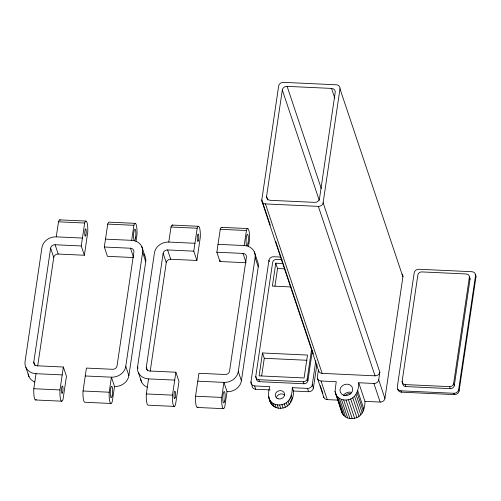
<?xml version="1.0" encoding="UTF-8"?>
<svg xmlns="http://www.w3.org/2000/svg" width="501" height="501" viewBox="0 0 501 501"><rect width="100%" height="100%" fill="white"/><g stroke="black" fill="none" stroke-linecap="round" stroke-linejoin="round"><path stroke-width="0.75" d="M315.824 360.764L312.273 384.768A4.309 3.764 -18.5 0 1 307.495 388.388L292.302 387.686L293.417 391.012C293.987 400.092 288.47 409.599 278.362 408.183C268.549 406.831 267.121 394.3 269.801 386.647L254.608 385.945A4.309 3.764 -18.5 0 1 250.951 381.937L268.937 260.363A4.309 3.764 -18.5 0 1 273.721 256.744L280.554 257.057M270.227 225.081L261.81 199.918L278.669 85.978A4.309 3.764 -18.5 0 1 283.447 82.358L336.334 84.801A4.309 3.764 -18.5 0 1 339.991 88.815L323.132 202.755L379.833 372.205L378.7 379.839A4.309 3.764 -18.5 0 1 373.915 383.459L358.729 382.751L364.953 401.364C365.029 408.328 362.405 416.807 354.62 418.31C349.579 419.587 343.454 417.295 341.682 412.135L335.031 391.469L336.227 381.712L321.035 381.01A4.309 3.764 -18.5 0 1 317.377 377.002L318.398 370.133M82.427 238.069L56.262 236.86A12.926 11.285 -18.5 0 0 41.915 247.719L25.056 361.659A12.926 11.285 -18.5 0 0 36.022 373.69L33.78 389.001A11.492 2.273 -87.4 0 0 36.266 399.472M63.351 367.014L59.938 390.21A11.492 2.273 -87.4 0 0 63.02 399.416L66.464 376.32L63.351 367.014L37.187 365.805A4.021 3.513 -18.5 0 1 33.78 362.066L50.632 248.12A4.021 3.513 -18.5 0 1 55.097 244.745L81.256 245.953L84.368 255.253L58.21 254.045A4.021 3.513 -18.5 0 0 53.745 257.426L37.688 365.98M135.126 223.352L108.968 222.143A11.492 2.273 -87.4 0 0 107.765 223.922L104.327 247.018L130.485 248.227A4.021 3.513 -18.5 0 1 133.899 251.972L117.04 365.912A4.021 3.513 -18.5 0 1 112.575 369.293L86.416 368.085L83.009 391.275A11.492 2.273 -87.4 0 0 84.888 402.259L111.047 403.474M105.492 239.134L131.65 240.342A12.926 11.285 -18.5 0 1 142.616 252.372L125.764 366.319A12.926 11.285 -18.5 0 1 111.41 377.178L109.168 392.483A11.492 2.273 -87.4 0 0 112.249 401.696L114.522 386.484L111.41 377.178L85.251 375.969M194.945 243.273L168.781 242.058A12.926 11.285 -18.5 0 0 154.433 252.924L137.575 366.864A12.926 11.285 -18.5 0 0 148.54 378.894L146.298 394.206A11.492 2.273 -87.4 0 0 148.177 405.19L174.335 406.399M175.87 372.218L172.457 395.414A11.492 2.273 -87.4 0 0 175.538 404.62L178.982 381.524L175.87 372.218L149.705 371.009A4.021 3.513 -18.5 0 1 146.298 367.271L163.151 253.324A4.021 3.513 -18.5 0 1 167.616 249.943L193.774 251.158L196.887 260.457L170.728 259.249A4.021 3.513 -18.5 0 0 166.263 262.624L150.206 371.185M222.062 227.611A11.492 2.273 -87.4 0 0 220.283 229.126L216.845 252.222L243.004 253.431A4.021 3.513 -18.5 0 1 246.417 257.176L229.558 371.116A4.021 3.513 -18.5 0 1 225.093 374.498L198.935 373.289L195.528 396.479A11.492 2.273 -87.4 0 0 198.014 406.95M218.01 244.338L244.169 245.546A12.926 11.285 -18.5 0 1 255.134 257.577L238.282 371.523A12.926 11.285 -18.5 0 1 223.928 382.382L221.686 397.688A11.492 2.273 -87.4 0 0 224.767 406.9L227.041 391.682L223.928 382.382L197.77 381.173M56.262 236.86L58.536 221.642A11.492 2.273 -87.4 0 1 60.32 220.133M81.256 245.953L84.7 222.857A11.492 2.273 -87.4 0 1 87.781 232.063L84.368 255.253M131.65 240.342L133.924 225.131A11.492 2.273 -87.4 0 1 137.005 234.336L135.99 241.376M114.522 386.484A12.926 11.285 -18.5 0 0 128.876 375.618L145.728 261.679A12.926 11.285 -18.5 0 0 144.144 254.589M168.781 242.058L171.054 226.847A11.492 2.273 -87.4 0 1 172.839 225.337M193.774 251.158L197.219 228.055A11.492 2.273 -87.4 0 1 200.3 237.267L196.887 260.457M246.116 262.737L219.958 261.522L220.164 260.094M244.169 245.546L246.442 230.335A11.492 2.273 -87.4 0 1 249.523 239.541L248.509 246.58M266.595 196.298L282.32 89.986A4.309 3.764 -18.5 0 1 287.104 86.366L331.549 88.42A4.309 3.764 -18.5 0 1 335.207 92.434L319.475 198.747A4.309 3.764 -18.5 0 1 314.697 202.366L270.252 200.312A4.309 3.764 -18.5 0 1 266.595 196.298L267.835 200.012M227.041 391.682A12.926 11.285 -18.5 0 0 241.394 380.823L258.247 266.883A12.926 11.285 -18.5 0 0 257.395 261.077L254.283 251.778M256.218 377.685L255.773 376.351L272.632 262.411A3.588 3.138 -18.5 0 1 276.615 259.393L282.076 259.643M262.486 352.98L259.105 375.869L304.107 377.948L307.495 355.059L262.486 352.98L264.265 358.29L261.672 375.844M282.752 263.52L275.769 263.194L272.381 286.084L291.006 286.948M274.955 286.058L277.548 268.511L275.769 263.194M269.031 398.458C270.803 403.624 276.928 405.916 281.969 404.633C289.753 403.136 292.377 394.656 292.302 387.686M256.443 378.349A3.588 3.138 -18.5 0 0 259.487 381.687L303.932 383.747A3.588 3.138 -18.5 0 0 307.915 380.729L307.251 378.731L311.691 348.709M307.915 380.729L312.361 350.7M293.417 391.012L308.603 391.713A4.309 3.764 -18.5 0 0 313.388 388.093L316.939 364.089M335.457 393.529C337.229 398.69 343.354 400.982 348.395 399.698C356.18 398.201 358.804 389.722 358.729 382.751M364.953 401.364L380.146 402.065A4.309 3.764 -18.5 0 0 384.925 398.445L402.91 276.871A4.309 3.764 -18.5 0 0 402.078 274.116M402.591 382.57L402.146 381.242L417.872 274.93A3.588 3.138 -18.5 0 1 421.861 271.911L466.306 273.972A3.588 3.138 -18.5 0 1 469.349 277.31L470.013 279.308L454.288 385.62A3.588 3.138 -18.5 0 1 450.305 388.632L405.86 386.578A3.588 3.138 -18.5 0 1 402.81 383.24M454.288 385.62L453.624 383.622L469.349 277.31M459.091 390.993L458.647 389.659L475.505 275.719A4.309 3.764 -18.5 0 0 471.848 271.705L418.961 269.262A4.309 3.764 -18.5 0 0 414.183 272.882L397.324 386.822A4.309 3.764 -18.5 0 0 400.982 390.836L401.426 392.164L454.307 394.613A4.309 3.764 -18.5 0 0 459.091 390.993L475.95 277.047A4.309 3.764 -18.5 0 0 475.111 274.291M261.81 199.918A4.309 3.764 -18.5 0 0 265.467 203.932L318.348 206.374A4.309 3.764 -18.5 0 0 323.132 202.755M59.738 219.864L85.896 221.079M172.256 225.068L198.421 226.283M221.486 227.348L247.644 228.556M58.485 221.818L84.65 223.026M107.715 224.091L133.873 225.306M171.004 227.022L197.169 228.231M220.233 229.295L246.392 230.51M277.548 268.511L284.53 268.837M264.265 358.29L306.944 360.269M318.504 370.364A4.309 3.764 -18.5 0 0 322.162 373.383L375.049 375.825A4.309 3.764 -18.5 0 0 379.833 372.205M402.146 381.242A3.588 3.138 -18.5 0 0 405.19 384.586L449.635 386.64A3.588 3.138 -18.5 0 0 453.624 383.622M255.773 376.351A3.588 3.138 -18.5 0 0 258.817 379.695L303.262 381.749A3.588 3.138 -18.5 0 0 307.251 378.731M36.022 373.69L62.18 374.898M148.54 378.894L174.699 380.102M400.982 390.836L453.862 393.279A4.309 3.764 -18.5 0 0 458.647 389.659M252.066 385.256A4.309 3.764 -18.5 0 0 255.723 389.264L270.152 389.935M323.602 396.604A4.309 3.764 -18.5 0 0 327.259 399.616L337.893 400.111M33.799 388.732L59.957 389.941M83.022 391.005L109.187 392.22M146.317 393.936L172.476 395.145M195.54 396.21L221.705 397.418M35.659 399.986L61.817 401.195M197.407 407.463L223.565 408.672M475.505 275.719L475.95 277.047M453.862 393.279L454.307 394.613M449.635 386.64L450.305 388.632M339.991 88.815L402.91 276.871M331.549 88.42L334.768 98.046M405.19 384.586L405.86 386.578M287.104 86.366L321.291 188.539M282.32 89.986L319.231 200.306M378.7 379.839L384.925 398.445M318.348 206.374L375.049 375.825M373.915 383.459L380.146 402.065M357.601 390.385L363.826 408.991M357.038 392.49L363.269 411.096M356.017 394.475L362.242 413.087M354.564 396.266L360.789 414.872M352.76 397.775L358.985 416.381M350.669 398.934L356.894 417.54M348.395 399.698L354.62 418.31M346.028 400.036L352.253 418.642M343.673 399.93L349.898 418.535M341.438 399.378L347.663 417.984M339.421 398.414L345.646 417.02M337.699 397.074L343.924 415.686M335.031 391.469L342.584 414.033M265.467 203.932L322.162 373.383M275.675 241.357L313.307 353.831M262.092 201.853L318.793 371.304M321.035 381.01L327.259 399.616M320.252 385.588L322.888 393.46M317.665 378.938L323.89 397.543M312.273 384.768L313.388 388.093M268.937 260.363L269.381 261.691M307.495 388.388L308.603 391.713M303.262 381.749L303.932 383.747M255.134 257.577L258.247 266.883M291.175 395.32L292.283 398.639M243.004 253.431L245.878 262.017M290.618 397.425L291.726 400.744M289.591 399.41L290.699 402.735M288.138 401.201L289.252 404.52M286.334 402.704L287.442 406.029M284.242 403.869L285.357 407.194M281.969 404.633L283.078 407.958M279.602 404.971L280.71 408.29M277.247 404.858L278.362 408.183M275.011 404.313L276.126 407.632M272.995 403.349L274.103 406.668M271.273 402.009L272.387 405.334M268.605 396.404L270.139 401.783M269.933 400.355L271.047 403.681M216.845 252.222L219.958 261.522M258.817 379.695L259.487 381.687M254.608 385.945L255.723 389.264M250.951 381.937L251.84 384.593M238.282 371.523L241.394 380.823M167.616 249.943L170.728 259.249M163.151 253.324L166.263 262.624M141.764 246.573L144.877 255.879M142.616 252.372L145.728 261.679M130.485 248.227L133.598 257.533L107.439 256.324L104.327 247.018M146.298 367.271L147.494 370.846M137.575 366.864L138.057 368.298M138.426 372.663L141.539 381.969M125.764 366.319L128.876 375.618M55.097 244.745L58.21 254.045M50.632 248.12L53.745 257.426M33.78 362.066L34.976 365.642M25.908 367.465L29.02 376.765M341.256 410.075L341.682 412.135M276.389 397.907A4.741 4.14 -18.5 0 1 279.834 394.162A4.741 4.14 -18.5 0 1 284.756 395.302M401.426 392.164A4.309 3.764 -18.5 0 1 397.769 389.145M469.318 277.009A3.588 3.138 -18.5 0 1 470.013 279.308M345.308 395.552A4.741 4.14 -18.5 0 1 350.819 393.842M343.304 395.696A6.463 5.643 -18.5 0 1 351.37 392.358M34.713 382.025A12.926 11.285 -18.5 0 1 28.162 373.946M147.231 387.229A12.926 11.285 -18.5 0 1 140.681 379.151M278.118 398.796A4.741 4.14 -18.5 0 0 284.568 393.918A4.741 4.14 -18.5 0 0 277.078 391.676A4.741 4.14 -18.5 0 0 278.118 398.796M343.993 395.345A6.463 5.643 -18.5 0 0 352.666 388.569A6.463 5.643 -18.5 0 0 342.383 385.676A6.463 5.643 -18.5 0 0 343.993 395.345M62.669 392.252A3.732 0.739 -87.4 0 0 62.556 386.083A3.732 0.739 -87.4 0 0 61.479 390.843A3.732 0.739 -87.4 0 0 62.669 392.252M85.915 235.069A3.732 0.739 -87.4 0 0 85.809 228.907A3.732 0.739 -87.4 0 0 84.732 233.66A3.732 0.739 -87.4 0 0 85.915 235.069M112.124 395.884A5.743 1.134 -87.4 0 0 111.955 386.403A5.743 1.134 -87.4 0 0 110.301 393.723A5.743 1.134 -87.4 0 0 112.124 395.884M135.533 237.906A5.743 1.134 -87.4 0 0 135.019 229.089A5.743 1.134 -87.4 0 0 133.585 237.468A5.743 1.134 -87.4 0 0 135.533 237.906M175.187 397.456A3.732 0.739 -87.4 0 0 175.074 391.287A3.732 0.739 -87.4 0 0 173.997 396.047A3.732 0.739 -87.4 0 0 175.187 397.456M198.434 240.273A3.732 0.739 -87.4 0 0 198.327 234.105A3.732 0.739 -87.4 0 0 197.25 238.864A3.732 0.739 -87.4 0 0 198.434 240.273M224.642 401.088A5.743 1.134 -87.4 0 0 224.473 391.607A5.743 1.134 -87.4 0 0 222.82 398.921A5.743 1.134 -87.4 0 0 224.642 401.088M248.051 243.11A5.743 1.134 -87.4 0 0 247.538 234.293A5.743 1.134 -87.4 0 0 246.104 242.672A5.743 1.134 -87.4 0 0 248.051 243.11"/></g></svg>
